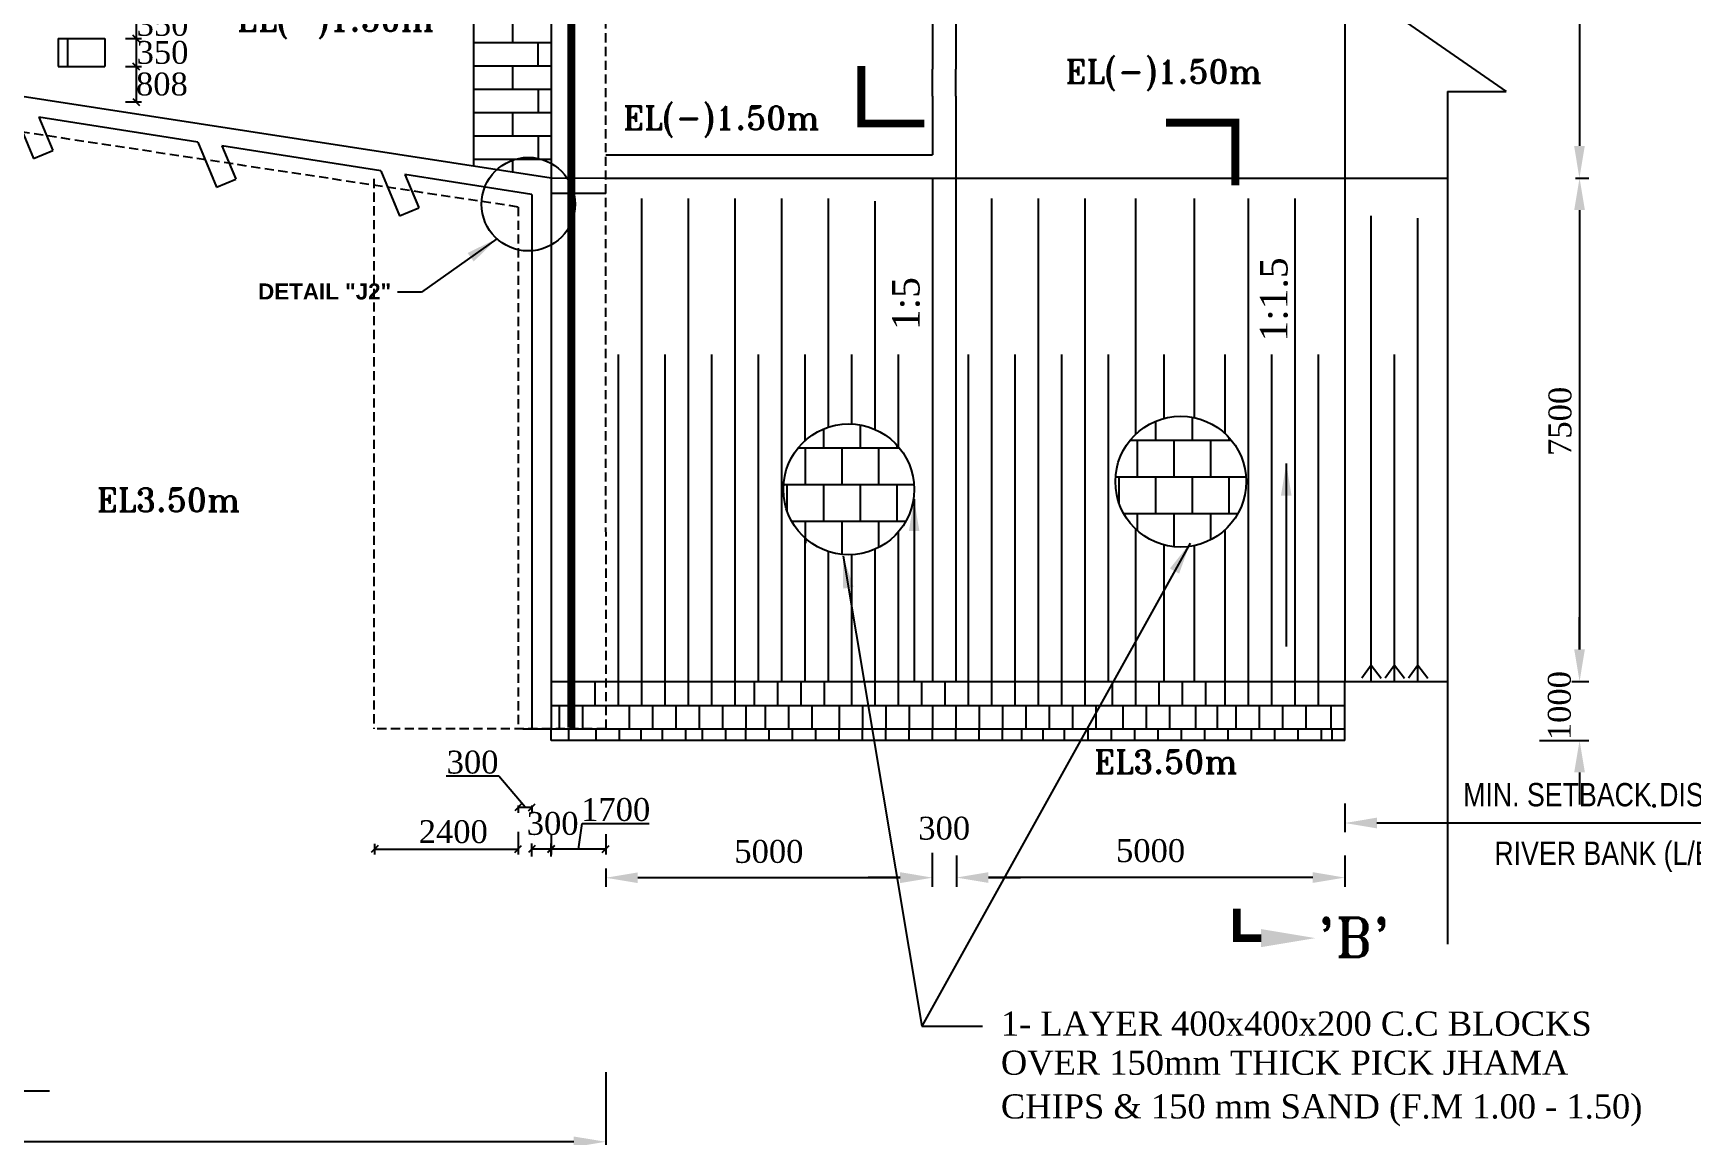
# Model space of a CAD drawing. Extents: x -298162 to 1078160, y -513173 to -216568.
# Drawn here: x 40347 to 58472, y -445351 to -433302 of the extents above; entities that cross this region are included whole.
import ezdxf

# ---------------------------------------------------------------- set-up
doc = ezdxf.new("R2010")
doc.units = 0
doc.header["$MEASUREMENT"] = 0
doc.linetypes.add('DASHED', pattern=[0.75, 0.5, -0.25])
doc.layers.get('0').update_dxf_attribs({"linetype": 'CONTINUOUS'})
doc.layers.get('DEFPOINTS').update_dxf_attribs({"linetype": 'CONTINUOUS'})
for name, color, linetype in [('LINE', 7, 'CONTINUOUS'), ('SLOPECON', 12, 'CONTINUOUS'), ('SLOPEEARTH', 3, 'CONTINUOUS'), ('TEXT', 10, 'CONTINUOUS')]:
    doc.layers.add(name, color=color, linetype=linetype)
doc.styles.add('ARIAL', font='ARIALN.TTF')
doc.styles.add('ARIAL NARROW', font='ARIALN.TTF')
doc.styles.add('BIG', font='ROMANT.SHX')
doc.styles.get("Standard").update_dxf_attribs({"font": 'times.ttf', "height": 250})
doc.styles.add('sum', font='arialbd.ttf')
doc.dimstyles.new('3', dxfattribs={"dimtxt": 225, "dimasz": 350, "dimexe": 100, "dimexo": 25, "dimgap": 9, "dimtad": 0, "dimdec": 0, "dimzin": 0, "dimdsep": 46, "dimtxsty": 'Standard', "dimcen": 0, "dimclrt": 256, "dimadec": 0, "dimazin": 0, "dimtfac": 1, "dimtdec": 0, "dimtofl": 0, "dimtmove": 2, "dimatfit": 3, "dimfxl": 1, "dimtolj": 1, "dimtzin": 0, "dimarcsym": 0})
doc.dimstyles.new('Oblique', dxfattribs={"dimtxt": 75, "dimasz": 75, "dimexe": 60, "dimexo": 60, "dimgap": 25, "dimtad": 2, "dimtih": 1, "dimtoh": 1, "dimdec": 0, "dimzin": 0, "dimdsep": 46, "dimtxsty": 'Standard', "dimblk": 'OBLIQUE', "dimcen": 0, "dimadec": 0, "dimazin": 0, "dimtfac": 1, "dimtdec": 0, "dimtofl": 0, "dimtmove": 0, "dimatfit": 3, "dimldrblk": 'NONE', "dimfxl": 1, "dimtolj": 1, "dimtzin": 0, "dimarcsym": 0})

# ---------------------------------------------------------------- blocks, each defined once
blk = doc.blocks.new('_Oblique')
at = {"color": 0, "linetype": 'ByBlock', "lineweight": -2}
blk.add_line((-0.5, -0.5), (0.5, 0.5), dxfattribs=at)
blk = doc.blocks.new('*D712')
at = {"layer": 'DEFPOINTS', "color": 0, "lineweight": -2}
for p in [(46007, -441995), (46604, -441995), (46007, -442217)]:
    blk.add_point(p, dxfattribs=at)
at = {"layer": 'LINE', "color": 0, "lineweight": -2}
for p, q in [((46007, -442055), (46007, -442277)), ((46306, -442217), (46347, -441939)), ((46347, -441939), (47079, -441939)), ((46604, -442055), (46604, -442277)), ((46604, -442217), (46007, -442217))]:
    blk.add_line(p, q, dxfattribs=at)
at = {"layer": 'LINE', "color": 0, "lineweight": -2, "xscale": 75, "yscale": 75, "zscale": 75, "rotation": 180}
blk.add_blockref('_Oblique', (46007, -442217), dxfattribs=at)
at = {"layer": 'LINE', "color": 0, "lineweight": -2, "xscale": 75, "yscale": 75, "zscale": 75}
blk.add_blockref('_Oblique', (46604, -442217), dxfattribs=at)
at = {"layer": 'LINE', "color": 0, "insert": (46713, -441787), "char_height": 250, "attachment_point": 5}
blk.add_mtext('\\A1;1700', dxfattribs=at)
blk = doc.blocks.new('_None')
blk = doc.blocks.new('*D713')
at = {"layer": 'DEFPOINTS', "color": 0, "lineweight": -2}
for p in [(50171, -442235), (46604, -442403), (46604, -442531)]:
    blk.add_point(p, dxfattribs=at)
at = {"layer": 'LINE', "color": 0, "lineweight": -2}
for p, q in [((46604, -442428), (46604, -442631)), ((50171, -442260), (50171, -442631)), ((49821, -442531), (46954, -442531))]:
    blk.add_line(p, q, dxfattribs=at)
for points in [[(46954, -442473), (46954, -442589), (46604, -442531)], [(49821, -442473), (49821, -442589), (50171, -442531)]]:
    blk.add_solid(points, dxfattribs=at)
at = {"layer": 'LINE', "insert": (48387, -442245), "char_height": 250, "attachment_point": 5}
blk.add_mtext('\\A1;5000', dxfattribs=at)
blk = doc.blocks.new('*D714')
at = {"layer": 'DEFPOINTS', "color": 0, "lineweight": -2}
for p in [(50171, -442470), (50171, -442529), (50436, -442470)]:
    blk.add_point(p, dxfattribs=at)
at = {"layer": 'LINE', "color": 0, "lineweight": -2}
for p, q in [((49821, -442529), (49471, -442529)), ((50171, -442495), (50171, -442629)), ((50436, -442495), (50436, -442629)), ((50786, -442529), (51136, -442529))]:
    blk.add_line(p, q, dxfattribs=at)
for points in [[(49821, -442470), (49821, -442587), (50171, -442529)], [(50786, -442470), (50786, -442587), (50436, -442529)]]:
    blk.add_solid(points, dxfattribs=at)
at = {"layer": 'LINE', "insert": (50303, -441991), "char_height": 250, "attachment_point": 5}
blk.add_mtext('\\A1;300', dxfattribs=at)
blk = doc.blocks.new('*D715')
at = {"layer": 'DEFPOINTS', "color": 0, "lineweight": -2}
for p in [(50436, -442264), (54681, -442264), (50436, -442529)]:
    blk.add_point(p, dxfattribs=at)
at = {"layer": 'LINE', "color": 0, "lineweight": -2}
for p, q in [((50436, -442289), (50436, -442629)), ((54681, -442289), (54681, -442629)), ((54331, -442529), (50786, -442529))]:
    blk.add_line(p, q, dxfattribs=at)
for points in [[(50786, -442470), (50786, -442587), (50436, -442529)], [(54331, -442470), (54331, -442587), (54681, -442529)]]:
    blk.add_solid(points, dxfattribs=at)
at = {"layer": 'LINE', "insert": (52558, -442236), "char_height": 250, "attachment_point": 5}
blk.add_mtext('\\A1;5000', dxfattribs=at)
blk = doc.blocks.new('*D716')
at = {"layer": 'DEFPOINTS', "color": 0, "lineweight": -2}
for p in [(57137, -440385), (56782, -441030), (57246, -441030)]:
    blk.add_point(p, dxfattribs=at)
at = {"layer": 'LINE', "color": 0, "lineweight": -2}
for p, q in [((57246, -440035), (57246, -439685)), ((57162, -440385), (57346, -440385)), ((56807, -441030), (57346, -441030)), ((57246, -441380), (57246, -441730))]:
    blk.add_line(p, q, dxfattribs=at)
for points in [[(57187, -440035), (57304, -440035), (57246, -440385)], [(57187, -441380), (57304, -441380), (57246, -441030)]]:
    blk.add_solid(points, dxfattribs=at)
at = {"layer": 'LINE', "insert": (57026, -440650), "char_height": 250, "attachment_point": 5, "rotation": 90}
blk.add_mtext('\\A1;1000', dxfattribs=at)
blk = doc.blocks.new('*D717')
at = {"layer": 'DEFPOINTS', "color": 0, "lineweight": -2}
for p in [(57175, -434885), (57137, -440385), (57246, -440385)]:
    blk.add_point(p, dxfattribs=at)
at = {"layer": 'LINE', "color": 0, "lineweight": -2}
for p, q in [((57200, -434885), (57346, -434885)), ((57246, -435235), (57246, -440035)), ((57162, -440385), (57346, -440385))]:
    blk.add_line(p, q, dxfattribs=at)
for points in [[(57187, -435235), (57304, -435235), (57246, -434885)], [(57187, -440035), (57304, -440035), (57246, -440385)]]:
    blk.add_solid(points, dxfattribs=at)
at = {"layer": 'LINE', "insert": (57033, -437544), "char_height": 250, "attachment_point": 5, "rotation": 90}
blk.add_mtext('\\A1;7500', dxfattribs=at)
blk = doc.blocks.new('*D734')
at = {"layer": 'DEFPOINTS', "color": 0, "lineweight": -2}
for p in [(56980, -430911), (57175, -434885), (57244, -434885)]:
    blk.add_point(p, dxfattribs=at)
at = {"layer": 'LINE', "color": 0, "lineweight": -2}
for p, q in [((57005, -430911), (57344, -430911)), ((57244, -431261), (57244, -434535)), ((57200, -434885), (57344, -434885))]:
    blk.add_line(p, q, dxfattribs=at)
for points in [[(57186, -431261), (57303, -431261), (57244, -430911)], [(57186, -434535), (57303, -434535), (57244, -434885)]]:
    blk.add_solid(points, dxfattribs=at)
at = {"layer": 'LINE', "insert": (57005, -432759), "char_height": 250, "attachment_point": 5, "rotation": 90}
blk.add_mtext('\\A1;5500', dxfattribs=at)
blk = doc.blocks.new('*D735')
at = {"layer": 'DEFPOINTS', "color": 0, "lineweight": -2}
for p in [(45647, -441968), (44079, -442102), (45647, -442217)]:
    blk.add_point(p, dxfattribs=at)
at = {"layer": 'LINE', "color": 0, "lineweight": -2}
for p, q in [((45647, -442028), (45647, -442277)), ((44079, -442162), (44079, -442277)), ((44079, -442217), (45647, -442217))]:
    blk.add_line(p, q, dxfattribs=at)
at = {"layer": 'LINE', "color": 0, "lineweight": -2, "xscale": 75, "yscale": 75, "zscale": 75, "rotation": 180}
blk.add_blockref('_Oblique', (44079, -442217), dxfattribs=at)
at = {"layer": 'LINE', "color": 0, "lineweight": -2, "xscale": 75, "yscale": 75, "zscale": 75}
blk.add_blockref('_Oblique', (45647, -442217), dxfattribs=at)
at = {"layer": 'LINE', "color": 0, "insert": (44938, -442029), "char_height": 250, "attachment_point": 5}
blk.add_mtext('\\A1;2400', dxfattribs=at)
blk = doc.blocks.new('*D738')
at = {"layer": 'DEFPOINTS', "color": 0, "lineweight": -2}
for p in [(45797, -442217), (45797, -442357), (46009, -442357)]:
    blk.add_point(p, dxfattribs=at)
at = {"layer": 'LINE', "color": 0, "lineweight": -2}
for p, q in [((45797, -442297), (45797, -442157)), ((46009, -442217), (45797, -442217)), ((46009, -442297), (46009, -442157))]:
    blk.add_line(p, q, dxfattribs=at)
at = {"layer": 'LINE', "color": 0, "lineweight": -2, "xscale": 75, "yscale": 75, "zscale": 75, "rotation": 180}
blk.add_blockref('_Oblique', (45797, -442217), dxfattribs=at)
at = {"layer": 'LINE', "color": 0, "lineweight": -2, "xscale": 75, "yscale": 75, "zscale": 75}
blk.add_blockref('_Oblique', (46009, -442217), dxfattribs=at)
at = {"layer": 'LINE', "color": 0, "insert": (46024, -441939), "char_height": 250, "attachment_point": 5}
blk.add_mtext('\\A1;300', dxfattribs=at)
blk = doc.blocks.new('*D741')
at = {"layer": 'DEFPOINTS', "color": 0, "lineweight": -2}
for p in [(46604, -444630), (22910, -444962), (46604, -445416)]:
    blk.add_point(p, dxfattribs=at)
at = {"layer": 'LINE', "color": 0, "lineweight": -2}
for p, q in [((46604, -444655), (46604, -445516)), ((22910, -444987), (22910, -445516)), ((23260, -445416), (34301, -445416)), ((46254, -445416), (35213, -445416))]:
    blk.add_line(p, q, dxfattribs=at)
for points in [[(23260, -445358), (23260, -445474), (22910, -445416)], [(46254, -445358), (46254, -445474), (46604, -445416)]]:
    blk.add_solid(points, dxfattribs=at)
at = {"layer": 'LINE', "insert": (34757, -445416), "char_height": 250, "attachment_point": 5}
blk.add_mtext('\\A1;35850', dxfattribs=at)
blk = doc.blocks.new('*D742')
at = {"layer": 'DEFPOINTS', "color": 0, "lineweight": -2}
for p in [(60966, -441366), (54681, -441693), (54681, -441933)]:
    blk.add_point(p, dxfattribs=at)
at = {"layer": 'LINE', "color": 0, "lineweight": -2}
for p, q in [((60966, -441391), (60966, -442033)), ((54681, -441718), (54681, -442033)), ((60616, -441933), (55031, -441933))]:
    blk.add_line(p, q, dxfattribs=at)
for points in [[(55031, -441874), (55031, -441991), (54681, -441933)], [(60616, -441874), (60616, -441991), (60966, -441933)]]:
    blk.add_solid(points, dxfattribs=at)
at = {"layer": 'LINE', "insert": (58060, -441640), "char_height": 250, "attachment_point": 5}
blk.add_mtext('\\A1;.', dxfattribs=at)
blk = doc.blocks.new('*D825')
at = {"layer": 'DEFPOINTS', "color": 0, "lineweight": -2}
for p in [(41298, -433055), (41298, -433361), (41473, -433361)]:
    blk.add_point(p, dxfattribs=at)
at = {"layer": 'LINE', "color": 0, "lineweight": -2}
for p, q in [((41358, -433055), (41533, -433055)), ((41473, -433055), (41473, -433361)), ((41358, -433361), (41533, -433361))]:
    blk.add_line(p, q, dxfattribs=at)
at = {"layer": 'LINE', "color": 0, "lineweight": -2, "xscale": 75, "yscale": 75, "zscale": 75}
for p, rotation in [((41473, -433055), 90), ((41473, -433361), 270)]:
    blk.add_blockref('_Oblique', p, dxfattribs=dict(at, rotation=rotation))
at = {"layer": 'LINE', "color": 0, "insert": (41761, -433208), "char_height": 250, "attachment_point": 5}
blk.add_mtext('\\A1;350', dxfattribs=at)
blk = doc.blocks.new('*D826')
at = {"layer": 'DEFPOINTS', "color": 0, "lineweight": -2}
for p in [(41298, -433361), (41298, -433667), (41473, -433667)]:
    blk.add_point(p, dxfattribs=at)
at = {"layer": 'LINE', "color": 0, "lineweight": -2}
for p, q in [((41358, -433361), (41533, -433361)), ((41473, -433361), (41473, -433667)), ((41358, -433667), (41533, -433667))]:
    blk.add_line(p, q, dxfattribs=at)
at = {"layer": 'LINE', "color": 0, "lineweight": -2, "xscale": 75, "yscale": 75, "zscale": 75}
for p, rotation in [((41473, -433361), 90), ((41473, -433667), 270)]:
    blk.add_blockref('_Oblique', p, dxfattribs=dict(at, rotation=rotation))
at = {"layer": 'LINE', "color": 0, "insert": (41761, -433514), "char_height": 250, "attachment_point": 5}
blk.add_mtext('\\A1;350', dxfattribs=at)
blk = doc.blocks.new('*D854')
at = {"layer": 'DEFPOINTS', "color": 0, "lineweight": -2}
for p in [(45647, -441683), (45797, -441683), (45797, -441761)]:
    blk.add_point(p, dxfattribs=at)
at = {"layer": 'LINE', "color": 0, "lineweight": -2}
for p, q in [((45437, -441421), (44862, -441421)), ((45722, -441761), (45437, -441421)), ((45647, -441743), (45647, -441821)), ((45647, -441761), (45797, -441761)), ((45797, -441743), (45797, -441821))]:
    blk.add_line(p, q, dxfattribs=at)
at = {"layer": 'LINE', "color": 0, "lineweight": -2, "xscale": 75, "yscale": 75, "zscale": 75, "rotation": 180}
blk.add_blockref('_Oblique', (45647, -441761), dxfattribs=at)
at = {"layer": 'LINE', "color": 0, "lineweight": -2, "xscale": 75, "yscale": 75, "zscale": 75}
blk.add_blockref('_Oblique', (45797, -441761), dxfattribs=at)
at = {"layer": 'LINE', "color": 0, "insert": (45149, -441269), "char_height": 250, "attachment_point": 5}
blk.add_mtext('\\A1;300', dxfattribs=at)
blk = doc.blocks.new('*D1129')
at = {"layer": 'DEFPOINTS', "color": 0, "lineweight": -2}
for p in [(41313, -433667), (41298, -434054), (41473, -434054)]:
    blk.add_point(p, dxfattribs=at)
at = {"layer": 'LINE', "color": 0, "lineweight": -2}
for p, q in [((41373, -433667), (41533, -433667)), ((41473, -433667), (41473, -434054)), ((41358, -434054), (41533, -434054))]:
    blk.add_line(p, q, dxfattribs=at)
at = {"layer": 'LINE', "color": 0, "lineweight": -2, "xscale": 75, "yscale": 75, "zscale": 75}
for p, rotation in [((41473, -433667), 90), ((41473, -434054), 270)]:
    blk.add_blockref('_Oblique', p, dxfattribs=dict(at, rotation=rotation))
at = {"layer": 'LINE', "color": 0, "insert": (41754, -433860), "char_height": 250, "attachment_point": 5}
blk.add_mtext('\\A1;808', dxfattribs=at)

msp = doc.modelspace()

# ---------------------------------------------------------------- hatches: boundary and pattern name
at = {"layer": 'LINE'}
h = msp.add_hatch(dxfattribs=at)
h.set_pattern_fill('AR-B88', color=0, scale=50, style=0)
h.set_pattern_definition([(0, (51216, -204550), (0, 400), []), (90, (51215.98, -204550), (-200, 400), [400, -400])])
edge = h.paths.add_edge_path()
edge.add_arc((52888.107, -438202.373), 714.762, 0, 360)
h = msp.add_hatch(dxfattribs=at)
h.set_pattern_fill('AR-B88', color=0, scale=50, style=0)
h.set_pattern_definition([(0, (47587.85, -204634.34), (0, 400), []), (90, (47587.85, -204634.34), (-200, 400), [400, -400])])
edge = h.paths.add_edge_path()
edge.add_arc((49259.972, -438286.726), 714.762, 0, 360)

# ---------------------------------------------------------------- linework, layer by layer
at = {"layer": 'LINE', "color": 0, "linetype": 'DASHED', "ltscale": 200}
for p, q in [((46607.535, -440902.839), (46604.155, -424882.794)), ((45646.655, -435201.988), (39370.57, -434253.629)), ((44071.655, -434894.081), (44071.655, -440902.839)), ((45646.655, -435201.988), (45646.655, -440902.839)), ((46607.535, -440902.839), (44071.655, -440902.839))]:
    msp.add_line(p, q, dxfattribs=at)
at = {"layer": 'LINE', "color": 0}
for p, q in [((46009.155, -430911.101), (46009.155, -434884.851)), ((46009.155, -430911.101), (46009.155, -433673.76)), ((45159.155, -431047.62), (45159.155, -433673.76)), ((50174.155, -432186.101), (50174.155, -433694.851)), ((50429.155, -432186.101), (50429.155, -433694.851)), ((54679.155, -432186.101), (54679.155, -433694.851)), ((54679.155, -432186.101), (54679.155, -433694.851)), ((45584.155, -433150.458), (45584.155, -433405.458)), ((55354.879, -433184.304), (56443.729, -433939.104)), ((40619.68, -433360.669), (41129.68, -433360.669)), ((40619.68, -433360.669), (40619.68, -433666.669)), ((40721.68, -433360.669), (40721.68, -433666.669)), ((41129.68, -433360.669), (41129.68, -433666.669)), ((45159.155, -433405.458), (46009.155, -433405.458)), ((45864.52, -433660.458), (45864.52, -433405.458)), ((46009.155, -434884.851), (38104.155, -433666.426)), ((40619.68, -433666.669), (41129.68, -433666.669)), ((45159.155, -433660.458), (46009.155, -433660.458)), ((45159.155, -433673.76), (45159.155, -434747.754)), ((45584.155, -433660.458), (45584.155, -433915.458)), ((46009.155, -433673.76), (46009.155, -434884.851)), ((50174.155, -433992.351), (50174.155, -433694.851)), ((50429.155, -433992.351), (50429.155, -433694.851)), ((54679.155, -433694.851), (54679.155, -433992.351)), ((45159.155, -433915.458), (46009.155, -433915.458)), ((45864.52, -433915.458), (45864.52, -434170.458)), ((50174.155, -433992.351), (50174.155, -434629.851)), ((50429.155, -433992.351), (50429.155, -440384.851)), ((54679.155, -433992.351), (54679.155, -440384.851)), ((55801.374, -433939.104), (55801.374, -440384.851)), ((55801.374, -433939.104), (56443.729, -433939.104)), ((40146.104, -434179.391), (40352.172, -434671.343)), ((42146.104, -434493.142), (40410.224, -434220.825)), ((42146.104, -434493.142), (40410.224, -434220.825)), ((42146.104, -434493.142), (40410.224, -434220.825)), ((40410.224, -434220.825), (40562.103, -434583.407)), ((45159.155, -434170.458), (46009.155, -434170.458)), ((45584.155, -434170.458), (45584.155, -434425.458)), ((45159.155, -434425.458), (46009.155, -434425.458)), ((45864.52, -434425.458), (45864.52, -434680.458)), ((42146.104, -434493.142), (42310.504, -434885.619)), ((42146.104, -434493.142), (42352.172, -434985.094)), ((44145.986, -434806.874), (42410.224, -434534.576)), ((44145.986, -434806.874), (42410.224, -434534.576)), ((44145.986, -434806.874), (42410.224, -434534.576)), ((42410.224, -434534.576), (42557.269, -434885.619)), ((42410.224, -434534.576), (42562.103, -434897.158)), ((46604.155, -434629.851), (50174.155, -434629.851)), ((44145.986, -434806.874), (44310.387, -435199.351)), ((44145.986, -434806.874), (44352.055, -435298.826)), ((45159.155, -434680.458), (46009.155, -434680.458)), ((45584.155, -434680.458), (45584.155, -434816.303)), ((45796.655, -435065.823), (44410.107, -434848.308)), ((45796.655, -435065.823), (44410.107, -434848.308)), ((45796.655, -435065.823), (44410.107, -434848.308)), ((44410.107, -434848.308), (44557.152, -435199.351)), ((44410.107, -434848.308), (44561.986, -435210.89)), ((46009.155, -434884.851), (46009.155, -440384.851)), ((46604.155, -434884.851), (50641.655, -434884.851)), ((50174.155, -434884.851), (55801.374, -434884.851)), ((50174.155, -434884.851), (50174.155, -440384.851)), ((45796.655, -435065.029), (45796.655, -440902.839)), ((46232.711, -436482.863), (46232.711, -436482.316)), ((46009.155, -440384.851), (54679.155, -440384.851)), ((46009.155, -440384.851), (46009.155, -440902.839)), ((46487.711, -440647.839), (46487.711, -440392.839)), ((46742.711, -440647.839), (46742.711, -440392.839)), ((46997.711, -440647.839), (46997.711, -440392.839)), ((47252.711, -440647.839), (47252.711, -440392.839)), ((47507.711, -440647.839), (47507.711, -440392.839)), ((47762.711, -440647.839), (47762.711, -440392.839)), ((48017.711, -440647.839), (48017.711, -440392.839)), ((48230.211, -440647.839), (48230.211, -440392.839)), ((48485.211, -440647.839), (48485.211, -440392.839)), ((48740.211, -440647.839), (48740.211, -440392.839)), ((48995.211, -440647.839), (48995.211, -440392.839)), ((49292.711, -440647.839), (49292.711, -440392.839)), ((49547.711, -440647.839), (49547.711, -440392.839)), ((49802.711, -440647.839), (49802.711, -440392.839)), ((50057.711, -440647.839), (50057.711, -440392.839)), ((50174.155, -440384.851), (55801.374, -440384.851)), ((50312.711, -440647.839), (50312.711, -440392.839)), ((50567.711, -440647.839), (50567.711, -440392.839)), ((50822.711, -440647.839), (50822.711, -440392.839)), ((51077.711, -440647.839), (51077.711, -440392.839)), ((51332.711, -440647.839), (51332.711, -440392.839)), ((51587.711, -440647.839), (51587.711, -440392.839)), ((51842.711, -440647.839), (51842.711, -440392.839)), ((52140.211, -440647.839), (52140.211, -440392.839)), ((52395.211, -440647.839), (52395.211, -440392.839)), ((52650.211, -440647.839), (52650.211, -440392.839)), ((52905.211, -440647.839), (52905.211, -440392.839)), ((53162.808, -440647.839), (53162.808, -440392.839)), ((53372.711, -440647.839), (53372.711, -440392.839)), ((53627.711, -440647.839), (53627.711, -440392.839)), ((53882.711, -440647.839), (53882.711, -440392.839)), ((54137.711, -440647.839), (54137.711, -440392.839)), ((54392.711, -440647.839), (54392.711, -440392.839)), ((54679.155, -440384.851), (55801.374, -440384.851)), ((54679.155, -440902.839), (54679.155, -440384.851)), ((55801.374, -440384.851), (55801.374, -443255.373)), ((46009.155, -440647.292), (54679.155, -440647.292)), ((46097.535, -440902.839), (46097.535, -440647.839)), ((46352.535, -440902.839), (46352.535, -440647.839)), ((46862.535, -440902.839), (46862.535, -440647.839)), ((47117.535, -440902.839), (47117.535, -440647.839)), ((47372.535, -440902.839), (47372.535, -440647.839)), ((47627.535, -440902.839), (47627.535, -440647.839)), ((47882.535, -440902.839), (47882.535, -440647.839)), ((48137.535, -440902.839), (48137.535, -440647.839)), ((48350.035, -440902.839), (48350.035, -440647.839)), ((48605.035, -440902.839), (48605.035, -440647.839)), ((48860.035, -440902.839), (48860.035, -440647.839)), ((49157.535, -440902.839), (49157.535, -440647.839)), ((49412.535, -440902.839), (49412.535, -440647.839)), ((49667.535, -440902.839), (49667.535, -440647.839)), ((49922.535, -440902.839), (49922.535, -440647.839)), ((50177.535, -440902.839), (50177.535, -440647.839)), ((50432.535, -440902.839), (50432.535, -440647.839)), ((50687.535, -440902.839), (50687.535, -440647.839)), ((50942.535, -440902.839), (50942.535, -440647.839)), ((51197.535, -440902.839), (51197.535, -440647.839)), ((51452.535, -440902.839), (51452.535, -440647.839)), ((51707.535, -440902.839), (51707.535, -440647.839)), ((51962.535, -440902.839), (51962.535, -440647.839)), ((52260.035, -440902.839), (52260.035, -440647.839)), ((52515.035, -440902.839), (52515.035, -440647.839)), ((52770.035, -440902.839), (52770.035, -440647.839)), ((53053.87, -440902.839), (53053.87, -440647.839)), ((53290.011, -440902.839), (53290.011, -440647.839)), ((53492.535, -440902.839), (53492.535, -440647.839)), ((53747.535, -440902.839), (53747.535, -440647.839)), ((54002.535, -440902.839), (54002.535, -440647.839)), ((54257.535, -440902.839), (54257.535, -440647.839)), ((54531.235, -440902.839), (54531.235, -440647.839)), ((45698.741, -440902.839), (54679.155, -440902.839)), ((45796.655, -440902.839), (54679.155, -440902.839)), ((46009.155, -441030.339), (46009.155, -440902.839)), ((46202.694, -441030.339), (46202.694, -440902.839)), ((46500.194, -441030.339), (46500.194, -440902.839)), ((46755.194, -441030.339), (46755.194, -440902.839)), ((46992.99, -441030.339), (46992.99, -440902.839)), ((47222.694, -441030.339), (47222.694, -440902.839)), ((47477.694, -441030.339), (47477.694, -440902.839)), ((47663.27, -441030.339), (47663.27, -440902.839)), ((47918.27, -441030.339), (47918.27, -440902.839)), ((48134.155, -441030.339), (48134.155, -440902.839)), ((48389.155, -441030.339), (48389.155, -440902.839)), ((48644.155, -441030.339), (48644.155, -440902.839)), ((48899.155, -441030.339), (48899.155, -440902.839)), ((49154.155, -441030.339), (49154.155, -440902.839)), ((49409.155, -441030.339), (49409.155, -440902.839)), ((49664.155, -441030.339), (49664.155, -440902.839)), ((49919.155, -441030.339), (49919.155, -440902.839)), ((50174.155, -441030.339), (50174.155, -440902.839)), ((50429.155, -441030.339), (50429.155, -440902.839)), ((50684.155, -441030.339), (50684.155, -440902.839)), ((50939.155, -441030.339), (50939.155, -440902.839)), ((51151.655, -441030.339), (51151.655, -440902.839)), ((51383.607, -441030.339), (51383.607, -440902.839)), ((51619.155, -441030.339), (51619.155, -440902.839)), ((51874.155, -441030.339), (51874.155, -440902.839)), ((52129.155, -441030.339), (52129.155, -440902.839)), ((52384.155, -441030.339), (52384.155, -440902.839)), ((52639.155, -441030.339), (52639.155, -440902.839)), ((52894.155, -441030.339), (52894.155, -440902.839)), ((53149.155, -441030.339), (53149.155, -440902.839)), ((53404.155, -441030.339), (53404.155, -440902.839)), ((53659.155, -441030.339), (53659.155, -440902.839)), ((53914.155, -441030.339), (53914.155, -440902.839)), ((54169.155, -441030.339), (54169.155, -440902.839)), ((54424.155, -441030.339), (54424.155, -440902.839)), ((54543.741, -441030.339), (54543.741, -440902.839)), ((54679.155, -441030.339), (54679.155, -440902.839)), ((54679.155, -441030.339), (46009.155, -441030.339))]:
    msp.add_line(p, q, dxfattribs=at)
at = {"layer": 'LINE', "color": 0, "linetype": 'ByBlock', "lineweight": -2}
for p, q in [((40352.172, -434671.343), (40562.103, -434583.407)), ((42352.172, -434985.094), (42562.103, -434897.158)), ((46009.199, -434884.851), (46605.471, -434884.725)), ((46009.189, -435049.397), (46605.461, -435049.271)), ((44352.055, -435298.826), (44561.986, -435210.89))]:
    msp.add_line(p, q, dxfattribs=at)
at = {"layer": 'LINE'}
msp.add_line((50056.742, -444150.789), (50721.634, -444150.789), dxfattribs=at)
at = {"layer": 'LINE', "color": 0, "linetype": 'DASHED', "ltscale": 200, "const_width": 85}
for points in [[(46228.03, -424889.101), (46228.03, -433694.851)], [(46228.03, -433694.851), (46228.03, -440890.851)]]:
    msp.add_lwpolyline(points, dxfattribs=at)
at = {"layer": 'LINE', "color": 0, "const_width": 85}
for points in [[(49396.859, -433659.542), (49396.859, -434289.032), (50085.426, -434289.032)], [(52727.97, -434280.65), (53484.372, -434280.65), (53484.372, -434965.216)], [(53501.222, -442870.438), (53501.222, -443190.362), (53641.046, -443190.362)], [(53640.154, -443190.362), (53769.991, -443190.362)]]:
    msp.add_lwpolyline(points, dxfattribs=at)
at = {"layer": 'LINE', "color": 0}
msp.add_lwpolyline([(40525.022, -444861.934), (35594.669, -444861.934), (35594.669, -444495.934), (35107.669, -445192.934), (35107.669, -444876.934), (28736.003, -444876.934)], dxfattribs=at)
for centre, radius in [((45758.915, -435170.899), 511.27), ((52888.107, -438202.373), 714.762), ((49259.972, -438286.726), 714.762)]:
    msp.add_circle(centre, radius, dxfattribs=at)
msp.add_solid([(53764.251, -443289.529), (53764.251, -443091.195), (54359.251, -443190.362)], dxfattribs=at)
at = {"layer": 'SLOPECON', "color": 0}
for p, q in [((46997.711, -440384.851), (46997.711, -435109.986)), ((47507.711, -440384.851), (47507.711, -435109.986)), ((48017.711, -440384.851), (48017.711, -435109.986)), ((48527.711, -440384.851), (48527.711, -435109.986)), ((49037.711, -437607.399), (49037.711, -435109.986)), ((49547.711, -437632.439), (49547.711, -435138.123)), ((50822.711, -440384.851), (50822.711, -435109.986)), ((51332.711, -440384.851), (51332.711, -435109.986)), ((51842.711, -440384.851), (51842.711, -435109.986)), ((52395.211, -437684.745), (52395.211, -435109.986)), ((53038.781, -437503.672), (53038.781, -435109.986)), ((53627.711, -440384.851), (53627.711, -435109.986)), ((54137.711, -440384.851), (54137.711, -435109.986)), ((46742.711, -440384.851), (46742.711, -436812.123)), ((47252.711, -440384.851), (47252.711, -436812.123)), ((47762.711, -440384.851), (47762.711, -436812.123)), ((48272.711, -440384.851), (48272.711, -436812.123)), ((48782.711, -437754.648), (48782.711, -436812.123)), ((49292.711, -437572.714), (49292.711, -436812.123)), ((49802.711, -437821.624), (49802.711, -436812.123)), ((50567.711, -440384.851), (50567.711, -436812.123)), ((51077.711, -440384.851), (51077.711, -436812.123)), ((51587.711, -440384.851), (51587.711, -436812.123)), ((52097.711, -440384.851), (52097.711, -436812.123)), ((52705.068, -437511.444), (52705.068, -436812.123)), ((53372.711, -437676.973), (53372.711, -436812.123)), ((53882.711, -440384.851), (53882.711, -436812.123)), ((54392.711, -440384.851), (54392.711, -436812.123)), ((49802.711, -440384.851), (49802.711, -438751.828)), ((52395.211, -438872.851), (52395.211, -438720)), ((52395.211, -440384.851), (52395.211, -438720)), ((53372.711, -438872.851), (53372.711, -438727.773)), ((53372.711, -440384.851), (53372.711, -438727.773)), ((48782.711, -440384.851), (48782.711, -438818.804)), ((48790.4, -438873.851), (48790.4, -438825.602)), ((49037.711, -440384.851), (49037.711, -438966.053)), ((49547.711, -440384.851), (49547.711, -438941.013)), ((52705.068, -440384.851), (52705.068, -438893.301)), ((53038.781, -440384.851), (53038.781, -438901.073)), ((49292.711, -440384.851), (49292.711, -439000.738))]:
    msp.add_line(p, q, dxfattribs=at)
at = {"layer": 'SLOPEEARTH', "color": 0}
for p, q in [((54968.535, -440384.851), (54968.535, -435299.123)), ((55478.535, -440384.851), (55478.535, -435322.123)), ((55223.535, -440384.851), (55223.535, -436812.123)), ((54968.535, -440209.408), (54866.059, -440349.247)), ((54968.535, -440209.408), (55078.408, -440349.247)), ((55223.535, -440209.408), (55121.059, -440349.247)), ((55223.535, -440209.408), (55333.408, -440349.247)), ((55478.535, -440209.408), (55376.059, -440349.247)), ((55478.535, -440209.408), (55588.408, -440349.247))]:
    msp.add_line(p, q, dxfattribs=at)

# ---------------------------------------------------------------- texts
at = {"color": 0, "ltscale": 2, "insert": (44259.683, -436036.986), "char_height": 175.02407, "width": 2795.64227, "attachment_point": 3, "style": 'sum'}
msp.add_mtext('DETAIL "J2"', dxfattribs=at)
at = {"layer": 'LINE', "color": 0}
for s, p in [('1:1.5', (54054.177, -436671.512)), ('1:5', (50033.111, -436546.787))]:
    msp.add_text(s, height=300, rotation=90, dxfattribs=at).set_placement(p)
for s, height, style, p in [('MIN. SETBACK DISTANCE FROM ', 255, 'ARIAL', (55973.372, -441750.373)), ('RIVER BANK (L/B) =20.0m ', 255, 'ARIAL NARROW', (56314.372, -442390.373)), ("'B'", 425, 'BIG', (54378.313, -443395.549))]:
    msp.add_text(s, height=height, dxfattribs=dict(at, style=style)).set_placement(p)
for s, p in [('1- LAYER 400x400x200 C.C BLOCKS', (50922.257, -444256.452)), ('OVER 150mm THICK PICK JHAMA', (50922.257, -444683.703)), ('CHIPS & 150 mm SAND (F.M 1.00 - 1.50)', (50922.257, -445161.218))]:
    msp.add_text(s, height=263.925, dxfattribs=at).set_placement(p)
at = {"layer": 'TEXT', "color": 0, "style": 'BIG'}
for s, p in [('EL(-)1.50m', (42578.416, -433280.751)), ('EL(-)1.50m', (51627.935, -433848.754)), ('EL(-)1.50m', (46795.628, -434355.99)), ('EL3.50m', (41041.898, -438529.607)), ('EL3.50m', (51941.046, -441389.947))]:
    msp.add_text(s, height=255, dxfattribs=at).set_placement(p)

# ---------------------------------------------------------------- dimensions: what is measured, and where the dimension line sits
at = {"layer": 'LINE', "color": 0}
for base, p1, p2, text, picture, middle in [((57244.36, -434884.851), (56979.807, -430911.101), (57174.583, -434884.851), '5500', '*D734', (57004.669, -432758.89)), ((57245.693, -440384.851), (57174.583, -434884.851), (57137.112, -440384.851), '7500', '*D717', (57032.669, -437544.123)), ((57245.693, -441030.339), (57137.112, -440384.851), (56782.36, -441030.339), '1000', '*D716', (57025.669, -440649.646))]:
    dim = msp.add_linear_dim(base=base, p1=p1, p2=p2, angle=90, text=text, dimstyle='3', dxfattribs=at)
    dim.commit()
    dim.dimension.update_dxf_attribs({"geometry": picture, "text_midpoint": middle, "dimtype": 160})
at = {"layer": 'LINE'}
for base, p1, p2, text, override, picture, middle in [((41473.496, -433360.669), (41298.426, -433054.669), (41298.426, -433360.669), '350', {"dimtxt": 150, "dimtmove": 1}, '*D825', (41761.294, -433207.669)), ((41473.496, -433666.669), (41298.426, -433360.669), (41298.426, -433666.669), '350', {"dimtxt": 150, "dimtmove": 1}, '*D826', (41761.294, -433513.669)), ((41473.496, -434054.153), (41313.445, -433666.669), (41298.426, -434054.153), '808', {"dimtxt": 150}, '*D1129', (41753.543, -433860.411))]:
    dim = msp.add_linear_dim(base=base, p1=p1, p2=p2, angle=90, text=text, dimstyle='Oblique', override=override, dxfattribs=at)
    dim.commit()
    dim.dimension.update_dxf_attribs({"geometry": picture, "text_midpoint": middle})
for base, p1, p2, text, picture, middle in [((45796.655, -441761.339), (45646.655, -441682.725), (45796.655, -441682.725), '300', '*D854', (45412.252, -441421.124)), ((46007.092, -442217.126), (46604.155, -441994.794), (46007.092, -441994.794), '1700', '*D712', (46372.023, -441939.065)), ((45646.655, -442217.126), (44079.479, -442102.241), (45646.655, -441968.103), '2400', '*D735', (44938.067, -442181.642)), ((45796.655, -442217.126), (46009.155, -442357.126), (45796.655, -442357.126), '300', '*D738', (46023.672, -442091.319))]:
    dim = msp.add_linear_dim(base=base, p1=p1, p2=p2, text=text, dimstyle='Oblique', override={"dimtxt": 150, "dimtmove": 1}, dxfattribs=at)
    dim.commit()
    dim.dimension.update_dxf_attribs({"geometry": picture, "text_midpoint": middle, "dimtype": 160})
at = {"layer": 'LINE', "color": 0}
for base, p1, p2, text, picture, middle in [((54680.87, -441932.813), (60966.155, -441366.373), (54680.87, -441693.018), '.', '*D742', (58060.465, -441640.123)), ((50170.759, -442528.818), (50436.06, -442469.975), (50170.759, -442469.975), '300', '*D714', (50303.409, -441991.128)), ((46604.155, -442531.115), (50170.759, -442234.601), (46604.155, -442403.222), '5000', '*D713', (48387.457, -442245.458)), ((50436.06, -442528.818), (54680.87, -442264.023), (50436.06, -442264.023), '5000', '*D715', (52558.465, -442236.128))]:
    dim = msp.add_linear_dim(base=base, p1=p1, p2=p2, text=text, dimstyle='3', dxfattribs=at)
    dim.commit()
    dim.dimension.update_dxf_attribs({"geometry": picture, "text_midpoint": middle, "dimtype": 160})
dim = msp.add_linear_dim(base=(46604.155, -445415.834), p1=(22909.76, -444962.47), p2=(46604.155, -444630.23), text='35850', dimstyle='3', dxfattribs=at)
dim.commit()
dim.dimension.update_dxf_attribs({"geometry": '*D741', "text_midpoint": (34756.957, -445415.834)})

# ---------------------------------------------------------------- leaders
for points, override in [([(45413.873, -435548.183), (44591.759, -436131.593), (44327.34, -436131.819)], {"dimgap": 9, "dimtad": 0, "dimfxl": 0.12}), ([(54040.581, -438004.766), (54040.581, -440004.953)], {"dimgap": 9, "dimtad": 0}), ([(49974.088, -438393.766), (49974.088, -440393.953)], {"dimgap": 9, "dimtad": 0}), ([(52990.008, -438873.794), (50056.742, -444150.789)], {"dimgap": 9, "dimtad": 0}), ([(49197.753, -439017.156), (50056.742, -444150.789)], {"dimgap": 9, "dimtad": 0})]:
    msp.add_leader(points, dimstyle='3', override=override, dxfattribs=at)

doc.saveas('drawing.dxf')
